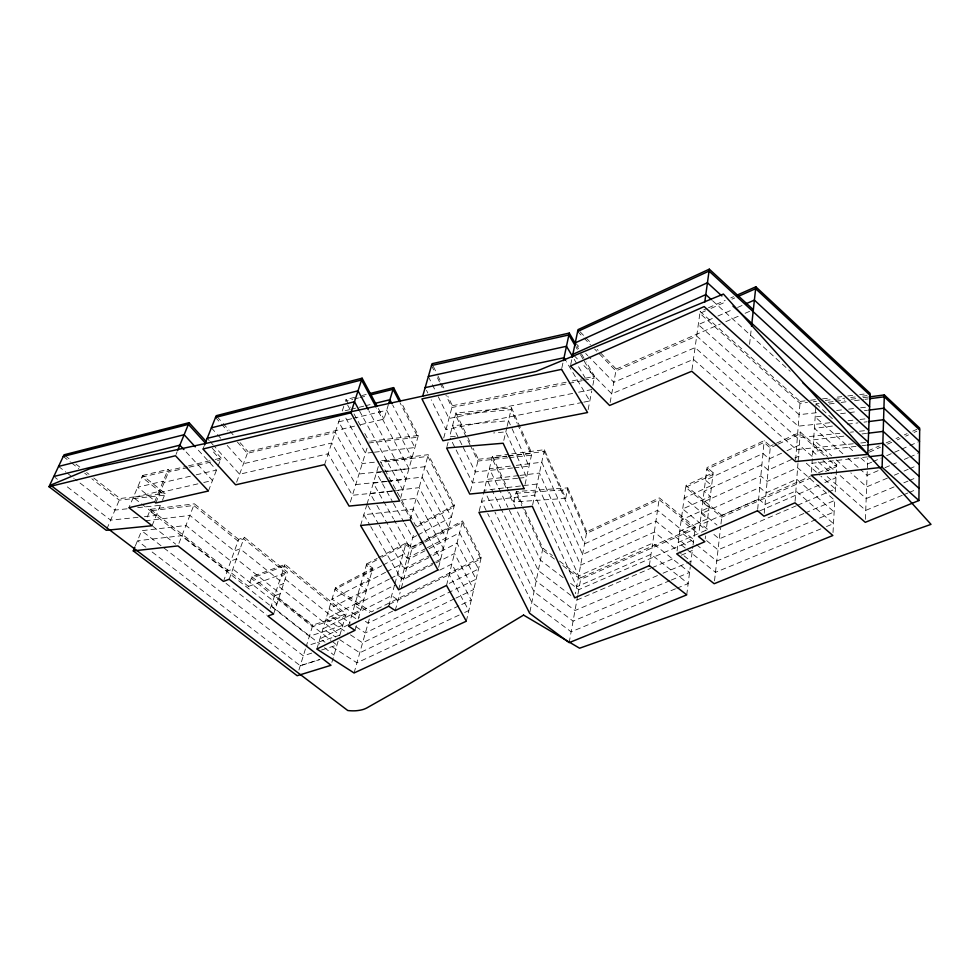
<?xml version="1.0" encoding="UTF-8"?>
<svg xmlns="http://www.w3.org/2000/svg" width="980" height="980" viewBox="0 0 980 980"><rect width="100%" height="100%" fill="white"/><g stroke="black" fill="none" stroke-linecap="round" stroke-linejoin="round"><path stroke-width="0.73" stroke-dasharray="4.9 3.68" d="M865.389 519.339L867.741 458.383M833.012 532.544L834.776 500.413L797.622 467.717L767.144 481.413L760.835 475.986L702.721 502.336L708.981 507.53L681.223 519.988L699.034 534.455M835.254 491.85L836.749 464.716L832.192 460.637M811.391 472.238L815.838 407.129M815.923 405.732L816.058 403.87L819.096 403.478M795.074 501.344L797.953 463.442M798.063 462.021L800.329 432.045L774.47 444.124M795.613 460.073L800.133 401.445L700.124 311.469L707.082 308.394M764.229 513.263L770.378 446.035L764.204 440.608L707.045 467.546L698.826 533.622M757.675 509.294L764.204 440.608M749.59 344.311L751.378 327.847M714.506 580.871L720.508 527.975M720.974 523.933L721.929 515.419L685.865 485.504L713.183 472.74L707.045 467.546M705.208 538.804L705.563 535.925M685.204 548.028L678.209 542.43L706.249 530.168L713.183 472.74M686.735 594.872L690.275 566.881M690.447 565.497L692.872 546.387M693.044 545.027L695.298 527.179L659.344 497.877L586.726 531.785L575.432 593.709M677.058 550.993L685.865 485.504M691.978 369.766L700.124 311.469M649.348 565.632L659.344 497.877M569.172 642.647L577.698 595.583M577.967 594.101L580.944 577.673L695.298 527.179M610.124 402.547L616.236 369.056L597.126 349.346M588.135 409.64L591.761 390.922M592.863 385.25L594.591 376.32L586.163 361.914M565.693 498.391L567.751 487.893L516.301 491.556L513.986 501.932L565.693 498.391L544.427 449.71L510.225 454.083M529.911 611.9L542.871 548.175L523.43 506.746M570.727 364.536L571.952 358.704M532.63 504.945L544.427 449.71M561.859 367.904L563.096 362.098M525.06 484.402L531.87 453.409L511.511 407.803L455.921 412.984L449.575 436.798L455.663 436.259M466.321 621.21L481.29 557.204L462.523 520.919L424.205 541.107M503.794 440.4L506.807 427.697M507.138 426.3L511.511 407.803M479.245 510.935L492.377 456.374L508.73 454.279M470.425 491.274L478.363 459.265L473.083 448.375M446.513 585.452L462.523 520.919M438.624 567.273L454.402 505.227L428.248 454.647L381.49 460.772M446.966 446.598L448.093 442.397M395.21 610.601L400.171 592.251M401.273 588.172L412.31 547.367L422.882 541.805M443.72 437.962L452.405 405.732L447.811 396.238M398.578 589.776L413.879 533.438M388.741 606.228L394.487 585.268L354.576 605.53L360.885 609.744L322.984 628.793L335.662 637.061M394.891 583.798L406.088 542.981L412.31 547.367M410.252 519.976L428.248 454.647M400.538 498.293L418.35 435.5L401.837 403.576M354.074 672.966L369.288 619.042M354.956 630.336L356.451 625.167M348.574 626.134L366.692 563.941L372.841 568.155L357.933 619.985L351.587 615.783L391.632 595.693L398.052 600.079M331.865 662.382L338.21 640.834M339.864 635.187L346.112 613.995L285.021 564.419L251.848 576.767L248.491 586.432L150.467 509.306L145.726 520.772L189.863 515.419L234.441 551.017L240.112 548.8L283.612 583.676L277.928 585.734L339.864 635.187L306.336 646.016L312.804 625.093L346.112 613.995M360.591 525.525L366.618 505.435M367.022 504.1L378.599 465.561M360.615 424.683L383.976 419.097L388.276 404.985M316.834 649.03L335.405 587.878L372.841 568.155M350.35 502.03L367.708 445.937M298.925 670.002L305.907 647.413M273.579 614.031L287.434 572.112L244.265 537.212L238.618 539.441L223.93 580.135M324.588 464.643L339.962 417.97M343.796 406.345L342.094 411.478L349.346 409.701M354.687 397.341L346.038 399.509L345.487 401.212L352.69 399.411M270.382 608.372L285.021 564.419M229.185 579.266L244.265 537.212M236.621 482.185L248.026 451.621L354.772 426.079M208.422 491.005L217.511 467.485M218.013 466.186L221.149 458.04L212.133 448.093M178.936 543.349L194.395 503.818L238.618 539.441M202.946 449.024L204.012 446.353M152.059 525.733L161.957 501.503M162.472 500.241L165.216 493.54L142.615 475.471L128.931 507.701M154.669 501.846L168.058 469.371L169.124 470.486L186.96 466.223M155.759 502.961L169.124 470.486M176.032 454.414L177.123 451.78M135.387 545.823L141.622 530.707L185.931 525.476L230.815 561.05L236.511 558.857L280.305 593.684L274.596 595.73L330.946 640.369M106.808 529.029L119.977 498.489L165.216 493.54M454.402 505.227L415.9 526.015L401.971 500.792M416.77 526.958L453.973 506.917L427.782 456.349L380.987 462.45M416.708 535.631L412.702 537.763L404.556 523.185M418.043 534.909L451.376 517.146L424.94 466.664L382.482 472.066M366.692 563.941L377.202 558.355M378.513 557.657L406.088 542.981M376.724 559.984L366.214 565.57L372.376 569.784L334.915 589.482L369.607 612.684M381.98 557.191L405.634 544.647L411.857 549.021L423.764 542.773M425.087 542.075L462.107 522.61L480.898 558.882L387.149 605.42M381.808 565.717L363.347 575.407L369.546 579.621L331.975 599.172L359.403 617.388M383.119 565.031L402.89 554.643L409.162 559.029L427.733 549.364M425.945 548.433L407.141 558.233L375.463 502.801M427.292 547.734L446.084 537.934L419.158 487.636L393.935 490.686M429.056 548.678L459.571 532.802L478.534 569L447.174 584.386M385.569 572.308L360.456 585.354L366.692 589.568L328.998 608.948L350.326 623.023M386.892 571.61L400.122 564.75L406.43 569.123L431.727 556.126M433.05 555.44L457.011 543.116L476.133 579.229L365.369 632.945L355.336 626.33M389.354 579.045L357.529 595.387L363.801 599.601L326.009 618.821L348.709 633.705M390.689 578.359L397.317 574.954L403.662 579.339L454.438 553.529L473.72 589.556L455.884 598.106M435.279 561.932L401.469 579.143L370.734 526.579M436.627 561.234L440.682 559.176L413.254 509.073L363.825 514.757L369.962 525.268M439.751 570.115L451.817 564.051L471.282 599.993L460.269 605.211M481.29 557.204L371.298 611.912L335.405 587.878M348.439 624.701L319.921 638.862L325.029 642.17M392.662 611.153L368.125 623.182L364.389 620.707M454.512 598.768L362.588 642.807L349.97 634.538M458.885 605.861L359.783 652.766L336.936 637.882M770.378 446.035L773.098 444.761M777.03 444.687L770.207 447.86L764.033 442.433L706.813 469.346L712.962 474.541L685.62 487.281L721.733 517.195L810.338 478.154M778.389 444.05L800.195 433.895L828.664 459.412M459.142 615.06L356.941 662.811L330.138 645.465M464.667 612.488L468.808 610.552L449.183 574.697M781.538 453.238L769.202 458.91L762.979 453.483L705.465 480.212L711.652 485.406L684.175 498.06L716.992 525.084M787.014 450.714L799.349 445.03L813.792 457.905M708.479 307.769L725.2 300.37M730.761 297.908L733.555 296.671M705.441 310.868L699.867 313.343L799.999 403.319L807.447 402.462M711.014 308.406L726.352 301.632M731.925 299.17L734.718 297.932M721.929 515.419L810.142 476.464M818.545 472.752L836.749 464.716M868.035 450.898L879.195 445.974M886.177 442.887L890.367 441.037M895.953 438.575L898.746 437.337M904.32 434.875L907.113 433.638M912.698 431.176L916.888 429.326M825.564 471.441L836.638 466.566L829.803 460.441M869.358 452.148L880.53 447.223M887.525 444.136L891.714 442.299M897.3 439.836L900.093 438.599M905.692 436.137L908.485 434.899M914.071 432.437L916.864 431.212M712.313 318.488L698.287 324.613L799.117 414.675L818.619 412.494M717.923 316.038L731.95 309.913M737.56 307.451L743.171 305M759.476 511.021L819.329 484.978M824.891 482.552L836.026 477.713L832.694 474.737M871.637 462.217L867.52 464.005L859.558 456.839M872.996 461.617L881.216 458.052M886.692 455.663L900.375 449.71M901.747 449.11L908.583 446.133M909.955 445.545L918.174 441.968M616.236 369.056L720.337 324.013M725.837 321.636L739.594 315.683M745.094 313.294L751.979 310.317M576.889 600.029L650.622 568.363M652.019 567.763L675.661 557.608M681.235 555.219L692.358 550.429M796.226 505.815L719.271 538.878L712.203 533.083M797.634 505.215L827.01 492.597M828.406 491.997L835.413 488.996L820.86 476.121M878.105 470.657L867.092 475.386L860.354 469.371M884.989 467.693L890.502 465.329M891.874 464.741L898.758 461.776M904.27 459.412L908.399 457.636M909.771 457.048L918.039 453.507M657.445 575.579L574.99 610.516L536.183 581.054L501.503 509.649M663.031 573.202L685.388 563.733M686.784 563.133L690.973 561.356L679.14 551.912M803.833 513.52L718.022 549.89L706.151 540.25M805.242 512.932L834.776 500.413M887.427 478.093L866.639 486.901L850.848 472.875M894.348 475.165L898.513 473.401M904.05 471.049L908.203 469.285M909.587 468.697L916.52 465.77M669.928 580.626L573.08 621.112L534.014 591.675L494.986 512.197M671.337 580.038L689.577 572.406L652.668 543.141L578.678 575.934L537.101 484.022L521.997 485.81M815.973 519.559L716.76 561.038L679.728 531.148L707.634 518.775L701.325 513.594L759.757 487.44L766.091 492.867L796.752 479.281L834.139 511.964L817.381 518.971M894.066 486.913L866.198 498.563L838.929 474.516M903.83 482.834L908.007 481.082M909.403 480.506L916.374 477.591M675.477 588.809L571.132 631.818L531.834 602.406L487.697 513.532M676.886 588.233L688.168 583.578L651.014 554.325L576.693 586.824L534.737 495.121L481.584 501.221L487.011 512.16M820.86 528.882L715.486 572.32L686.367 548.971M826.483 526.554L833.502 523.663L795.87 490.98L765.037 504.455L758.655 499.028L699.904 524.974L706.249 530.168M902.2 495.341L865.744 510.372L825.723 475.3M903.609 494.765L907.811 493.026M909.22 492.45L916.227 489.559M248.491 586.432L287.434 572.112M342.78 625.301L309.337 636.302L149.793 510.935L193.746 505.472L238.03 541.095L243.677 538.853L286.883 573.753L281.211 575.836L342.767 625.35M311.738 653.096L303.31 655.816L141.622 530.707M321.526 650.022L336.961 645.073M300.26 665.665L319.946 659.503L300.248 665.714L150.749 550.932M361.89 395.54L366.214 394.462M354.135 399.056L358.46 397.966M359.905 397.611L367.108 395.81M350.791 409.346L363.825 406.137M365.271 405.781L371.065 404.36M351.771 418.693L338.676 421.865L362.245 463.565L378.819 461.715M353.216 418.35L386.671 410.24L411.968 458.003L380.326 461.543M142.615 475.471L168.058 469.371M188.454 465.868L213.726 459.816M215.208 459.461L221.149 458.04M187.768 467.558L168.425 472.176L167.372 471.049L141.904 477.138L164.53 495.206L119.266 500.131L91.863 478.767M189.263 467.203L211.57 461.874M217.523 460.465L220.5 459.755L211.472 449.808M190.389 476.194L164.248 482.319L163.182 481.205L137.629 487.219L153.223 499.567M196.196 474.822L216.519 470.057L196.282 447.97M197.923 483.838L160.034 492.585L158.956 491.47L133.304 497.399L156.261 515.456L144.097 516.705M203.742 482.491L212.489 480.47L184.938 450.678M452.405 405.732L566.158 382.2M572.149 380.963L584.117 378.488M585.611 378.182L594.591 376.32M582.243 380.657L451.915 407.533L445.998 395.332M583.749 380.35L594.235 378.194L584.252 361.155M572.663 393.421L448.975 418.485L438.329 396.814M578.629 392.208L592.043 389.489M582.328 402.425L445.986 429.559L431.2 399.791M583.823 402.131L589.825 400.943L566.366 361.669M828.198 402.278L834.262 401.482M835.781 401.286L844.883 400.097M850.946 399.301L857.022 398.505M863.086 397.709L869.15 396.925M829.301 403.981L835.242 403.209M841.183 402.437L847.124 401.653M854.56 400.685L863.466 399.522M864.948 399.338L867.925 398.946M380.963 472.262L376.406 472.85L392.711 501.993M506.832 456.227L491.948 458.126L507.677 491.213M508.326 456.043L544.047 451.486L584.509 543.949L657.507 510.335L693.73 539.637L578.776 589.654L569.184 582.279M821.142 416.194L815.164 416.953L855.001 452.748M840.571 413.719L848.043 412.764M849.538 412.568L857.01 411.625M864.483 410.669L867.471 410.289M150.467 509.306L194.395 503.818M386.61 481.499L373.319 483.152L393.495 518.849M388.092 481.315L422.062 477.089L448.742 527.485L409.946 547.943L394.242 520.172M510.347 466.113L489.4 468.722L507.91 507.248M516.325 465.365L541.756 462.205L582.586 554.496L655.914 521.152L687.654 546.656M832.437 426.067L814.392 428.309L843.535 454.353M847.467 424.205L858.002 422.895M864.017 422.147L867.018 421.768M392.453 490.87L370.183 493.565L374.715 501.491M518.396 475.606L486.827 479.428L500.829 508.265M519.902 475.423L539.441 473.046L580.65 565.154L654.297 532.079L677.964 550.968M843.866 436.149L813.596 439.824L831.653 455.847M862.02 433.956L866.565 433.405M370.624 441.147L418.35 435.5M368.603 443.009L417.86 437.215L399.95 402.633M401.31 500.057L416.231 498.293L443.401 548.494L404.324 568.633L379.199 525.17M520.478 485.982L484.218 490.27L494.312 510.825M856.018 446.366L812.8 451.474L818.484 456.484M861.984 445.667L866.455 445.141M800.133 401.445L809.076 400.404M810.558 400.232L816.512 399.546M822.477 398.86L829.913 398.002M837.361 397.145L841.832 396.63M847.786 395.945L853.739 395.259M859.693 394.573L864.164 394.058M372.939 452.368L365.442 453.238L345.021 416.696M374.446 452.197L414.932 447.554L392.674 405.034M813.412 401.776L816.389 401.433M825.332 400.404L832.78 399.546M834.274 399.387L844.711 398.186M850.677 397.5L855.148 396.986M862.596 396.128L867.067 395.614M867.484 456.901L812.004 463.271L821.142 471.294M836.614 410.473L842.604 409.812M848.607 409.138L854.609 408.464M860.599 407.79L866.602 407.116M478.363 459.265L506.599 456.178M508.081 456.019L531.87 453.409M381.722 471.552L359.011 474.014L335.209 432.376L247.389 453.336L237.43 442.115M383.229 471.38L408.966 468.575L376.639 408.182M507.665 457.832L477.909 461.066L470.645 446.096M509.159 457.66L531.466 455.235L517.869 424.842M829.913 422.723L798.222 426.178L696.694 336.042L615.893 370.93L597.825 352.322M848.031 420.751L854.058 420.089M860.097 419.44L866.136 418.779M127.094 508.804L114.979 510.09L75.362 479.428M137.702 507.677L160.414 505.276M386.157 481.364L355.74 484.586L331.718 443.009L243.506 463.712L226.441 444.651M387.676 481.205L405.928 479.269L368.921 410.902M512.601 467.975L475.214 471.931L462.536 446.108M514.096 467.815L529.053 466.235L510.948 426.227M839.848 433.319L797.328 437.827L695.077 347.618L613.823 382.298L588.809 356.708M850.481 432.192L853.519 431.874M859.583 431.225L865.659 430.588M138.008 517.33L110.642 520.147L64.692 484.867M392.478 491.152L352.433 495.28L328.165 453.765L239.598 474.222L214.277 446.206M393.96 491.005L402.866 490.086L359.623 411.11M517.587 478.289L472.495 482.932L450.261 438.146M519.094 478.142L526.603 477.358L505.803 431.898L493.651 432.964M853.274 443.769L796.422 449.612L693.436 359.354L611.716 393.801L582.316 363.948M860.759 442.997L866.736 442.384M570.862 595.423L538.314 570.556L508.571 508.62M55.015 477.432L57.428 479.294M145.922 547.232L137.482 540.752L181.949 535.644L227.164 571.181L232.86 569L276.96 603.803L271.24 605.824L319.786 643.983M563.194 577.673L540.433 560.156L508.326 492.597M554.435 559.09L542.516 549.878L522.401 507.077M562.765 565.546L580.638 579.376L695.077 528.943L659.075 499.653L586.42 533.512L567.408 489.632L515.921 493.283L521.764 505.705M58.555 466.431L65.758 472.005M66.959 472.936L74.162 478.51M542.871 548.175L552.389 555.55M559.531 561.075L580.944 577.673M65.231 455.737L71.173 460.38M75.938 464.104L80.703 467.815M86.656 472.47L89.033 474.32M93.798 478.044L119.977 498.489M63.259 456.46L70.413 462.033M71.601 462.964L78.755 468.538M84.709 473.181L87.085 475.043M152.917 526.383L175.69 544.145M226.037 583.394L266.793 615.171M324.515 647.707L333.996 655.155M251.848 576.767L312.804 625.093M332.147 641.324L336.949 645.122M707.474 529.225L682.705 508.963L710.329 496.407L704.106 491.213L761.913 464.667L768.173 470.094L798.492 456.313L801.848 459.277M823.029 460.49L834.384 470.51M806.32 463.246L819.745 475.129M836.173 459.853L846.328 468.869M818.239 461.862L831.579 473.744M848.031 458.358L859.24 468.379M800.329 432.045L827.635 456.545M816.058 403.87L833 419.207M712.534 300.689L790.174 371.273M573.913 355.409L578.114 359.672M575.26 342.853L580.466 348.182M585.685 353.51L587.767 355.642M577.624 331.51L582.941 336.985M584.007 338.088L590.377 344.654M594.64 349.039L596.759 351.22M580.135 331.828L591.822 343.87M207.184 438.366L209.218 440.608M210.222 441.723L213.26 445.091M211.374 427.831L216.396 433.442M217.401 434.569L221.419 439.052M215.526 417.419L220.5 423.029M221.492 424.156L227.47 430.894M217.205 416.819L222.178 422.429M223.171 423.556L229.136 430.293M230.129 431.408L233.118 434.777M240.076 442.642L248.026 451.621M574.219 359.366L585.072 377.704M575.799 346.749L577.33 349.37M580.405 354.613L583.48 359.844M576.951 346.185L578.494 348.807M581.557 354.05L585.391 360.603M367.782 505.423L378.439 523.859M393.446 503.316L403.821 521.862M347.655 405.132L349.823 409.052M401.494 502.458L410.302 518.383M346.038 399.509L350.375 407.349M353.976 413.879L361.191 426.949M364.805 433.479L369.129 441.319M380.718 462.291L401.237 499.457M378.341 408.538L383.976 419.097M426.496 390.322L427.844 393.029M428.358 376.504L431.678 383.266M432.339 384.626L435.671 391.4M461.874 444.749L452.527 425.724L508.461 420.702L510.335 424.842M431.506 365.516L434.802 372.29M437.435 377.716L439.408 381.784M440.069 383.143L443.364 389.918M469.984 444.736L455.443 414.797L511.07 409.64L517.256 423.458M433.344 366.41L437.288 374.544M437.95 375.904L444.516 389.452M455.921 412.984L467.142 436.125M467.803 437.484L470.437 442.935M492.377 456.374L508.743 490.894M509.404 492.266L513.986 501.932M516.301 491.556L522.781 505.362M567.751 487.893L586.726 531.785M284.482 566.036L251.284 578.371L312.314 626.686L345.634 615.612L284.482 566.036"/><path stroke-width="1.47" d="M918.897 500.535L882.11 467.313L811.183 475.227L865.279 522.328L918.897 500.535L919.681 428.089L884.327 394.928L869.15 396.925M882.11 467.313L884.327 394.928M867.766 454.353L704.167 306.593L570.434 365.993L609.597 405.463L691.77 371.249L795.49 461.568L867.766 454.353L870.118 393.372L755.837 286.809L736.335 295.433M751.538 326.365L755.837 286.809M704.779 302.085L709.312 269.157L578.016 329.635L572.246 357.259M563.402 360.64L569.282 333.077L432.033 363.702L422.735 396.067M388.68 403.662L393.58 387.615L370.538 393.384M351.355 411.429L362.122 378.194L216.213 415.704L204.538 445.03M177.662 450.457L189.091 422.674L206.131 441.466M133.292 550.895L177.931 545.909L223.464 581.422L229.185 579.266L273.579 614.031L267.846 616.016L331.007 665.285L297.161 675.71L133.292 550.895L134.86 547.097M49 486.693L175.494 455.737L208.422 491.005L155.759 502.961L154.669 501.846L128.931 507.701L152.059 525.733L106.257 530.303L49 486.693L64.031 454.806L189.091 422.674M577.624 331.51L709.055 271.093L869.15 418.448M575.26 342.853L707.438 282.755L721.88 295.96M572.859 354.344L705.808 294.588L711.407 299.672M737.511 296.707L755.629 288.696L870.044 395.271M745.976 303.776L754.392 300.101L869.603 406.786M63.259 456.46L188.393 424.377L205.445 443.168M215.526 417.419L361.547 379.983L375.916 406.835M58.555 466.431L184.142 434.716L195.265 446.868M211.374 427.831L358.043 390.8L368.198 409.567M369.987 395.087L393.054 389.329L399.252 401.298M53.802 476.501L179.842 445.165L183.922 449.575M207.184 438.366L354.49 401.739L358.888 409.775M375.401 403.282L389.881 399.718L391.976 403.711M431.506 365.516L568.89 334.952L575.027 345.438M428.358 376.504L566.477 346.271L572.675 356.745M425.161 387.627L564.027 357.737L565.582 360.358M869.407 398.75L884.266 396.814L919.657 429.975M868.966 410.093L883.923 408.195L919.534 441.368M868.525 421.584L883.568 419.71L919.412 452.907M868.072 433.221L883.213 431.384L919.289 464.594M867.949 444.969L882.845 443.205L919.167 476.427M868.978 456.729L882.478 455.173L919.032 488.408M802.62 382.58L868.231 442.237M732.979 306.115L868.697 430.269M709.312 269.157L753.351 309.729M569.282 333.077L575.419 343.563M362.122 378.194L376.933 405.904M393.58 387.615L400.465 400.918M523.565 615.097L407.374 685.02L368.174 707.168A42.924 21.548 15.8 0 1 363.617 709.336A35.427 17.763 15.6 0 1 355.752 710.77A29.768 14.896 15.5 0 1 347.79 710.524L50.568 485.174L90.038 468.648L536.048 371.408L723.412 294.049L931 524.374L579.584 648.209L523.565 615.097M437.938 569.968L398.578 589.776L360.591 525.525L410.252 519.976L437.938 569.968M388.741 606.228L348.574 626.134L354.956 630.336L316.834 649.03L354.074 672.966L466.321 621.21L446.513 585.452L395.21 610.601L388.741 606.228M757.528 510.764L698.471 536.501L704.865 541.695L676.678 553.847L714.187 583.725L832.853 535.509L794.964 502.826L763.959 516.191L757.528 510.764M649.348 565.632L574.684 597.849L532.336 506.354L478.914 512.32L529.629 613.26L569.172 642.647L686.735 594.872L649.348 565.632M350.901 412.813L202.946 449.024L235.629 484.831L324.588 464.643L349.088 506.084L399.754 501.037L350.901 412.813M561.552 369.362L421.927 398.885L442.96 440.767L587.571 412.531L561.552 369.362M524.129 488.628L469.738 494.055L446.598 447.995L503.132 443.242L524.129 488.628"/></g></svg>
